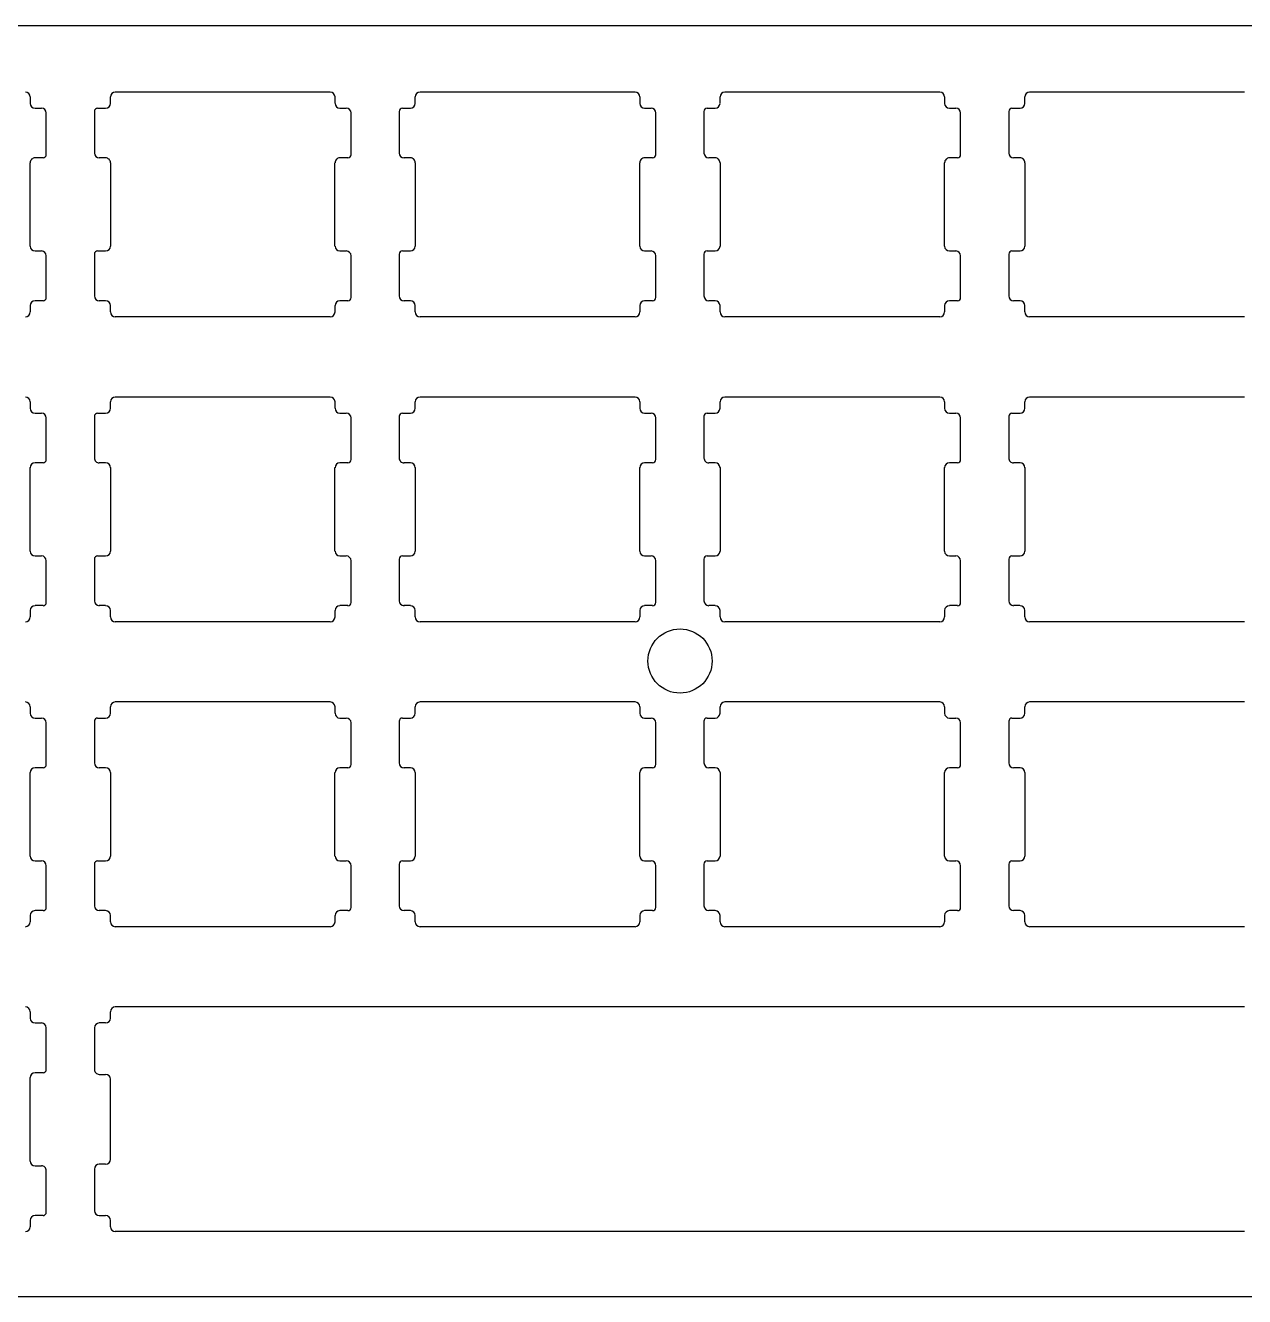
# Model space of a CAD drawing. Extents: x 0 to 657, y -223 to 2.
# Drawn here: x 212.8 to 428.2, y -222.6 to 1.9 of the extents above; entities that cross this region are included whole.
import ezdxf

# ---------------------------------------------------------------- set-up
doc = ezdxf.new("R2010")
doc.units = 0
doc.layers.get('0').update_dxf_attribs({"linetype": 'CONTINUOUS'})

msp = doc.modelspace()

# ---------------------------------------------------------------- linework, layer by layer
at = {"color": 7}
for points in [[(17.219007, 1.946728), (639.708805, 1.946728)], [(213.642017, -10.67486), (213.642017, -11.812459)], [(227.811603, -11.812459), (227.811603, -10.67486)], [(266.648366, -9.825261), (228.668402, -9.825261)], [(267.497965, -10.67486), (267.497965, -11.812459)], [(281.674751, -11.812459), (281.674751, -10.67486)], [(320.511514, -9.825261), (282.52435, -9.825261)], [(321.361113, -10.67486), (321.361113, -11.812459)], [(335.530699, -11.812459), (335.530699, -10.67486)], [(374.367462, -9.825261), (336.380298, -9.825261)], [(375.217061, -10.67486), (375.217061, -11.812459)], [(389.386647, -11.812459), (389.386647, -10.67486)], [(428.22341, -9.825261), (390.243446, -9.825261)], [(214.491616, -12.662058), (215.629215, -12.662058)], [(224.982006, -13.230858), (224.982006, -20.596451)], [(225.550805, -12.662058), (226.962004, -12.662058)], [(268.347564, -12.662058), (269.485163, -12.662058)], [(278.837954, -13.230858), (278.837954, -20.596451)], [(279.406753, -12.662058), (280.825152, -12.662058)], [(322.210712, -12.662058), (323.341111, -12.662058)], [(332.693902, -13.230858), (332.693902, -20.596451)], [(333.262701, -12.662058), (334.6811, -12.662058)], [(376.06666, -12.662058), (377.204259, -12.662058)], [(386.55705, -13.230858), (386.55705, -20.596451)], [(387.118649, -12.662058), (388.537048, -12.662058)], [(216.478814, -20.88445), (216.478814, -13.511657)], [(270.334762, -20.88445), (270.334762, -13.511657)], [(324.19071, -20.88445), (324.19071, -13.511657)], [(378.053858, -20.88445), (378.053858, -13.511657)], [(213.642017, -37.041235), (213.642017, -22.295649)], [(215.910015, -21.44605), (214.491616, -21.44605)], [(226.962004, -21.44605), (225.831605, -21.44605)], [(227.811603, -22.295649), (227.811603, -37.041235)], [(267.497965, -37.041235), (267.497965, -22.295649)], [(269.765963, -21.44605), (268.347564, -21.44605)], [(280.825152, -21.44605), (279.687553, -21.44605)], [(281.674751, -22.295649), (281.674751, -37.041235)], [(321.361113, -37.041235), (321.361113, -22.295649)], [(323.629111, -21.44605), (322.210712, -21.44605)], [(334.6811, -21.44605), (333.550701, -21.44605)], [(335.530699, -22.295649), (335.530699, -37.041235)], [(375.217061, -37.041235), (375.217061, -22.295649)], [(377.485059, -21.44605), (376.06666, -21.44605)], [(388.537048, -21.44605), (387.406649, -21.44605)], [(389.386647, -22.295649), (389.386647, -37.041235)], [(214.491616, -37.890834), (215.629215, -37.890834)], [(225.550805, -37.890834), (226.962004, -37.890834)], [(268.347564, -37.890834), (269.485163, -37.890834)], [(279.406753, -37.890834), (280.825152, -37.890834)], [(322.210712, -37.890834), (323.341111, -37.890834)], [(333.262701, -37.890834), (334.6811, -37.890834)], [(376.06666, -37.890834), (377.204259, -37.890834)], [(387.118649, -37.890834), (388.537048, -37.890834)], [(216.478814, -46.106026), (216.478814, -38.740433)], [(224.982006, -38.452433), (224.982006, -45.825226)], [(270.334762, -46.106026), (270.334762, -38.740433)], [(278.837954, -38.452433), (278.837954, -45.825226)], [(324.19071, -46.106026), (324.19071, -38.740433)], [(332.693902, -38.452433), (332.693902, -45.825226)], [(378.053858, -46.106026), (378.053858, -38.740433)], [(386.55705, -38.452433), (386.55705, -45.825226)], [(215.910015, -46.674825), (214.491616, -46.674825)], [(226.962004, -46.674825), (225.831605, -46.674825)], [(269.765963, -46.674825), (268.347564, -46.674825)], [(280.825152, -46.674825), (279.687553, -46.674825)], [(323.629111, -46.674825), (322.210712, -46.674825)], [(334.6811, -46.674825), (333.550701, -46.674825)], [(377.485059, -46.674825), (376.06666, -46.674825)], [(388.537048, -46.674825), (387.406649, -46.674825)], [(213.642017, -47.524425), (213.642017, -48.662023)], [(227.811603, -48.662023), (227.811603, -47.524425)], [(267.497965, -47.524425), (267.497965, -48.662023)], [(281.674751, -48.662023), (281.674751, -47.524425)], [(321.361113, -47.524425), (321.361113, -48.662023)], [(335.530699, -48.662023), (335.530699, -47.524425)], [(375.217061, -47.524425), (375.217061, -48.662023)], [(389.386647, -48.662023), (389.386647, -47.524425)], [(266.648366, -49.511623), (228.668402, -49.511623)], [(320.511514, -49.511623), (282.52435, -49.511623)], [(374.367462, -49.511623), (336.380298, -49.511623)], [(428.22341, -49.511623), (390.243446, -49.511623)], [(213.642017, -64.530808), (213.642017, -65.668407)], [(227.811603, -65.668407), (227.811603, -64.530808)], [(266.648366, -63.681209), (228.668402, -63.681209)], [(267.497965, -64.530808), (267.497965, -65.668407)], [(281.674751, -65.668407), (281.674751, -64.530808)], [(320.511514, -63.681209), (282.52435, -63.681209)], [(321.361113, -64.530808), (321.361113, -65.668407)], [(335.530699, -65.668407), (335.530699, -64.530808)], [(374.367462, -63.681209), (336.380298, -63.681209)], [(375.217061, -64.530808), (375.217061, -65.668407)], [(389.386647, -65.668407), (389.386647, -64.530808)], [(428.22341, -63.681209), (390.243446, -63.681209)], [(214.491616, -66.518006), (215.629215, -66.518006)], [(224.982006, -67.086806), (224.982006, -74.452399)], [(225.550805, -66.518006), (226.962004, -66.518006)], [(268.347564, -66.518006), (269.485163, -66.518006)], [(278.837954, -67.086806), (278.837954, -74.452399)], [(279.406753, -66.518006), (280.825152, -66.518006)], [(322.210712, -66.518006), (323.341111, -66.518006)], [(332.693902, -67.086806), (332.693902, -74.452399)], [(333.262701, -66.518006), (334.6811, -66.518006)], [(376.06666, -66.518006), (377.204259, -66.518006)], [(386.55705, -67.086806), (386.55705, -74.452399)], [(387.118649, -66.518006), (388.537048, -66.518006)], [(216.478814, -74.740398), (216.478814, -67.367605)], [(270.334762, -74.740398), (270.334762, -67.367605)], [(324.19071, -74.740398), (324.19071, -67.367605)], [(378.053858, -74.740398), (378.053858, -67.367605)], [(213.642017, -90.897183), (213.642017, -76.158797)], [(215.910015, -75.309198), (214.491616, -75.309198)], [(226.962004, -75.309198), (225.831605, -75.309198)], [(227.811603, -76.158797), (227.811603, -90.897183)], [(267.497965, -90.897183), (267.497965, -76.158797)], [(269.765963, -75.309198), (268.347564, -75.309198)], [(280.825152, -75.309198), (279.687553, -75.309198)], [(281.674751, -76.158797), (281.674751, -90.897183)], [(321.361113, -90.897183), (321.361113, -76.158797)], [(323.629111, -75.309198), (322.210712, -75.309198)], [(334.6811, -75.309198), (333.550701, -75.309198)], [(335.530699, -76.158797), (335.530699, -90.897183)], [(375.217061, -90.897183), (375.217061, -76.158797)], [(377.485059, -75.309198), (376.06666, -75.309198)], [(388.537048, -75.309198), (387.406649, -75.309198)], [(389.386647, -76.158797), (389.386647, -90.897183)], [(214.491616, -91.746782), (215.629215, -91.746782)], [(225.550805, -91.746782), (226.962004, -91.746782)], [(268.347564, -91.746782), (269.485163, -91.746782)], [(279.406753, -91.746782), (280.825152, -91.746782)], [(322.210712, -91.746782), (323.341111, -91.746782)], [(333.262701, -91.746782), (334.6811, -91.746782)], [(376.06666, -91.746782), (377.204259, -91.746782)], [(387.118649, -91.746782), (388.537048, -91.746782)], [(216.478814, -99.969174), (216.478814, -92.596381)], [(224.982006, -92.315581), (224.982006, -99.681174)], [(270.334762, -99.969174), (270.334762, -92.596381)], [(278.837954, -92.315581), (278.837954, -99.681174)], [(324.19071, -99.969174), (324.19071, -92.596381)], [(332.693902, -92.315581), (332.693902, -99.681174)], [(378.053858, -99.969174), (378.053858, -92.596381)], [(386.55705, -92.315581), (386.55705, -99.681174)], [(215.910015, -100.530773), (214.491616, -100.530773)], [(226.962004, -100.530773), (225.831605, -100.530773)], [(269.765963, -100.530773), (268.347564, -100.530773)], [(280.825152, -100.530773), (279.687553, -100.530773)], [(323.629111, -100.530773), (322.210712, -100.530773)], [(334.6811, -100.530773), (333.550701, -100.530773)], [(377.485059, -100.530773), (376.06666, -100.530773)], [(388.537048, -100.530773), (387.406649, -100.530773)], [(213.642017, -101.387573), (213.642017, -102.517971)], [(227.811603, -102.517971), (227.811603, -101.387573)], [(267.497965, -101.387573), (267.497965, -102.517971)], [(281.674751, -102.517971), (281.674751, -101.387573)], [(321.361113, -101.387573), (321.361113, -102.517971)], [(335.530699, -102.517971), (335.530699, -101.387573)], [(375.217061, -101.387573), (375.217061, -102.517971)], [(389.386647, -102.517971), (389.386647, -101.387573)], [(266.648366, -103.367571), (228.668402, -103.367571)], [(320.511514, -103.367571), (282.52435, -103.367571)], [(374.367462, -103.367571), (336.380298, -103.367571)], [(428.22341, -103.367571), (390.243446, -103.367571)], [(213.642017, -118.393956), (213.642017, -119.524355)], [(227.811603, -119.524355), (227.811603, -118.393956)], [(266.648366, -117.544357), (228.668402, -117.544357)], [(267.497965, -118.393956), (267.497965, -119.524355)], [(281.674751, -119.524355), (281.674751, -118.393956)], [(320.511514, -117.544357), (282.52435, -117.544357)], [(321.361113, -118.393956), (321.361113, -119.524355)], [(335.530699, -119.524355), (335.530699, -118.393956)], [(374.367462, -117.544357), (336.380298, -117.544357)], [(375.217061, -118.393956), (375.217061, -119.524355)], [(389.386647, -119.524355), (389.386647, -118.393956)], [(428.22341, -117.544357), (390.243446, -117.544357)], [(214.491616, -120.373954), (215.629215, -120.373954)], [(216.478814, -128.596346), (216.478814, -121.230753)], [(224.982006, -120.942754), (224.982006, -128.315547)], [(225.550805, -120.373954), (226.962004, -120.373954)], [(268.347564, -120.373954), (269.485163, -120.373954)], [(270.334762, -128.596346), (270.334762, -121.230753)], [(278.837954, -120.942754), (278.837954, -128.315547)], [(279.406753, -120.373954), (280.825152, -120.373954)], [(322.210712, -120.373954), (323.341111, -120.373954)], [(324.19071, -128.596346), (324.19071, -121.230753)], [(332.693902, -120.942754), (332.693902, -128.315547)], [(333.262701, -120.373954), (334.6811, -120.373954)], [(376.06666, -120.373954), (377.204259, -120.373954)], [(378.053858, -128.596346), (378.053858, -121.230753)], [(386.55705, -120.942754), (386.55705, -128.315547)], [(387.118649, -120.373954), (388.537048, -120.373954)], [(213.642017, -144.753131), (213.642017, -130.014745)], [(215.910015, -129.165146), (214.491616, -129.165146)], [(226.962004, -129.165146), (225.831605, -129.165146)], [(227.811603, -130.014745), (227.811603, -144.753131)], [(267.497965, -144.753131), (267.497965, -130.014745)], [(269.765963, -129.165146), (268.347564, -129.165146)], [(280.825152, -129.165146), (279.687553, -129.165146)], [(281.674751, -130.014745), (281.674751, -144.753131)], [(321.361113, -144.753131), (321.361113, -130.014745)], [(323.629111, -129.165146), (322.210712, -129.165146)], [(334.6811, -129.165146), (333.550701, -129.165146)], [(335.530699, -130.014745), (335.530699, -144.753131)], [(375.217061, -144.753131), (375.217061, -130.014745)], [(377.485059, -129.165146), (376.06666, -129.165146)], [(388.537048, -129.165146), (387.406649, -129.165146)], [(389.386647, -130.014745), (389.386647, -144.753131)], [(214.491616, -145.60273), (215.629215, -145.60273)], [(225.550805, -145.60273), (226.962004, -145.60273)], [(268.347564, -145.60273), (269.485163, -145.60273)], [(279.406753, -145.60273), (280.825152, -145.60273)], [(322.210712, -145.60273), (323.341111, -145.60273)], [(333.262701, -145.60273), (334.6811, -145.60273)], [(376.06666, -145.60273), (377.204259, -145.60273)], [(387.118649, -145.60273), (388.537048, -145.60273)], [(216.478814, -153.825122), (216.478814, -146.452329)], [(224.982006, -146.171529), (224.982006, -153.544322)], [(270.334762, -153.825122), (270.334762, -146.452329)], [(278.837954, -146.171529), (278.837954, -153.544322)], [(324.19071, -153.825122), (324.19071, -146.452329)], [(332.693902, -146.171529), (332.693902, -153.544322)], [(378.053858, -153.825122), (378.053858, -146.452329)], [(386.55705, -146.171529), (386.55705, -153.544322)], [(215.910015, -154.393921), (214.491616, -154.393921)], [(226.962004, -154.393921), (225.831605, -154.393921)], [(269.765963, -154.393921), (268.347564, -154.393921)], [(280.825152, -154.393921), (279.687553, -154.393921)], [(323.629111, -154.393921), (322.210712, -154.393921)], [(334.6811, -154.393921), (333.550701, -154.393921)], [(377.485059, -154.393921), (376.06666, -154.393921)], [(388.537048, -154.393921), (387.406649, -154.393921)], [(213.642017, -155.243521), (213.642017, -156.373919)], [(227.811603, -156.373919), (227.811603, -155.243521)], [(267.497965, -155.243521), (267.497965, -156.373919)], [(281.674751, -156.373919), (281.674751, -155.243521)], [(321.361113, -155.243521), (321.361113, -156.373919)], [(335.530699, -156.373919), (335.530699, -155.243521)], [(375.217061, -155.243521), (375.217061, -156.373919)], [(389.386647, -156.373919), (389.386647, -155.243521)], [(266.648366, -157.230719), (228.668402, -157.230719)], [(320.511514, -157.230719), (282.52435, -157.230719)], [(374.367462, -157.230719), (336.380298, -157.230719)], [(428.22341, -157.230719), (390.243446, -157.230719)], [(213.642017, -172.249904), (213.642017, -173.387503)], [(227.811603, -173.387503), (227.811603, -172.249904)], [(428.22341, -171.400305), (228.668402, -171.400305)], [(214.491616, -174.237102), (215.629215, -174.237102)], [(216.478814, -182.452294), (216.478814, -175.086701)], [(224.982006, -175.086701), (224.982006, -182.452294)], [(226.962004, -174.237102), (225.831605, -174.237102)], [(213.642017, -198.616279), (213.642017, -183.870693)], [(215.910015, -183.021094), (214.491616, -183.021094)], [(225.831605, -183.309093), (226.962004, -183.309093)], [(227.811603, -198.328279), (227.811603, -184.158693)], [(214.491616, -199.465878), (215.629215, -199.465878)], [(226.962004, -199.177878), (225.831605, -199.177878)], [(216.478814, -207.68107), (216.478814, -200.315477)], [(224.982006, -200.027477), (224.982006, -207.40027)], [(215.910015, -208.249869), (214.491616, -208.249869)], [(225.831605, -208.249869), (226.962004, -208.249869)], [(213.642017, -209.099469), (213.642017, -210.237067)], [(227.811603, -210.237067), (227.811603, -209.099469)], [(428.22341, -211.086667), (228.668402, -211.086667)], [(17.219007, -222.556256), (639.708805, -222.556256)]]:
    msp.add_lwpolyline(points, dxfattribs=at)
msp.add_lwpolyline([(334.137529, -110.309098)], close=True, dxfattribs=at)
for points in [[(213.645617, -10.6799), (213.645577, -10.210298), (213.2649, -9.829621), (212.795298, -9.829581)], [(228.669122, -9.829581), (228.199521, -9.829621), (227.818843, -10.210298), (227.818803, -10.6799)], [(267.503725, -10.6799), (267.503685, -10.210298), (267.123008, -9.829621), (266.653406, -9.829581)], [(282.52723, -9.829581), (282.057628, -9.829621), (281.676951, -10.210298), (281.676911, -10.6799)], [(321.361833, -10.6799), (321.361793, -10.210298), (320.981115, -9.829621), (320.511514, -9.829581)], [(336.385338, -9.829581), (335.915736, -9.829621), (335.535059, -10.210298), (335.535019, -10.6799)], [(375.219941, -10.6799), (375.219901, -10.210298), (374.839223, -9.829621), (374.369622, -9.829581)], [(390.243446, -9.829581), (389.773844, -9.829621), (389.393167, -10.210298), (389.393127, -10.6799)], [(213.645617, -11.813899), (213.645657, -12.283501), (214.026334, -12.664178), (214.495936, -12.664218)], [(216.480254, -13.514537), (216.480214, -13.044936), (216.099537, -12.664258), (215.629935, -12.664218)], [(225.550805, -12.664218), (225.237925, -12.664378), (224.984326, -12.917978), (224.984166, -13.230858)], [(226.968484, -12.664218), (227.438086, -12.664178), (227.818763, -12.283501), (227.818803, -11.813899)], [(267.503725, -11.813899), (267.503765, -12.283501), (267.884442, -12.664178), (268.354044, -12.664218)], [(270.338362, -13.514537), (270.338322, -13.044936), (269.957645, -12.664258), (269.488043, -12.664218)], [(279.408913, -12.664218), (279.096033, -12.664378), (278.842434, -12.917978), (278.842274, -13.230858)], [(280.826592, -12.664218), (281.296194, -12.664178), (281.676871, -12.283501), (281.676911, -11.813899)], [(321.361833, -11.813899), (321.361873, -12.283501), (321.74255, -12.664178), (322.212152, -12.664218)], [(324.19647, -13.514537), (324.19643, -13.044936), (323.815753, -12.664258), (323.346151, -12.664218)], [(332.866686, -12.830013), (332.760281, -12.936283), (332.700459, -13.080474), (332.700382, -13.230858)], [(333.267741, -12.664218), (333.117358, -12.664104), (332.973091, -12.723744), (332.866686, -12.830013)], [(334.6847, -12.664218), (335.154302, -12.664178), (335.534979, -12.283501), (335.535019, -11.813899)], [(375.219941, -11.813899), (375.219981, -12.283501), (375.600658, -12.664178), (376.07026, -12.664218)], [(378.054578, -13.514537), (378.054538, -13.044936), (377.673861, -12.664258), (377.204259, -12.664218)], [(386.724794, -12.830013), (386.618389, -12.936283), (386.558567, -13.080474), (386.55849, -13.230858)], [(387.125849, -12.664218), (386.975466, -12.664104), (386.831199, -12.723744), (386.724794, -12.830013)], [(388.542808, -12.664218), (389.01241, -12.664178), (389.393087, -12.283501), (389.393127, -11.813899)], [(213.894436, -21.700418), (213.734954, -21.860035), (213.645445, -22.076491), (213.645617, -22.302129)], [(214.495936, -21.45109), (214.270298, -21.451109), (214.053918, -21.540801), (213.894436, -21.700418)], [(215.912895, -21.45109), (216.063278, -21.451204), (216.207545, -21.391564), (216.31395, -21.285295)], [(216.31395, -21.285295), (216.420355, -21.179025), (216.480177, -21.034834), (216.480254, -20.88445)], [(224.984166, -20.600771), (224.984206, -21.070372), (225.364883, -21.45105), (225.834485, -21.45109)], [(227.569984, -21.700418), (227.410502, -21.540801), (227.194122, -21.451109), (226.968484, -21.45109)], [(227.818803, -22.302129), (227.818975, -22.076491), (227.729466, -21.860035), (227.569984, -21.700418)], [(267.752544, -21.700418), (267.593062, -21.860035), (267.503553, -22.076491), (267.503725, -22.302129)], [(268.354044, -21.45109), (268.128406, -21.451109), (267.912026, -21.540801), (267.752544, -21.700418)], [(269.771723, -21.45109), (270.084603, -21.45093), (270.338202, -21.19733), (270.338362, -20.88445)], [(278.842274, -20.600771), (278.842314, -21.070372), (279.222991, -21.45105), (279.692593, -21.45109)], [(281.428092, -21.700418), (281.26861, -21.540801), (281.05223, -21.451109), (280.826592, -21.45109)], [(281.676911, -22.302129), (281.677083, -22.076491), (281.587574, -21.860035), (281.428092, -21.700418)], [(321.610652, -21.700418), (321.45117, -21.860035), (321.361661, -22.076491), (321.361833, -22.302129)], [(322.212152, -21.45109), (321.986514, -21.451109), (321.770134, -21.540801), (321.610652, -21.700418)], [(323.629831, -21.45109), (323.942711, -21.45093), (324.19631, -21.19733), (324.19647, -20.88445)], [(332.700382, -20.600771), (332.700422, -21.070372), (333.081099, -21.45105), (333.550701, -21.45109)], [(335.2862, -21.700418), (335.126718, -21.540801), (334.910338, -21.451109), (334.6847, -21.45109)], [(335.535019, -22.302129), (335.535191, -22.076491), (335.445682, -21.860035), (335.2862, -21.700418)], [(375.46876, -21.700418), (375.309278, -21.860035), (375.219769, -22.076491), (375.219941, -22.302129)], [(376.07026, -21.45109), (375.844622, -21.451109), (375.628242, -21.540801), (375.46876, -21.700418)], [(377.487939, -21.45109), (377.800819, -21.45093), (378.054418, -21.19733), (378.054578, -20.88445)], [(386.55849, -20.600771), (386.55853, -21.070372), (386.939207, -21.45105), (387.408809, -21.45109)], [(389.144308, -21.700418), (388.984826, -21.540801), (388.768446, -21.451109), (388.542808, -21.45109)], [(389.393127, -22.302129), (389.393299, -22.076491), (389.30379, -21.860035), (389.144308, -21.700418)], [(213.645617, -37.041955), (213.645657, -37.511557), (214.026334, -37.892234), (214.495936, -37.892274)], [(216.480254, -38.742593), (216.480214, -38.272991), (216.099537, -37.892314), (215.629935, -37.892274)], [(225.550805, -37.892274), (225.237925, -37.892434), (224.984326, -38.146033), (224.984166, -38.458913)], [(226.968484, -37.892274), (227.438086, -37.892234), (227.818763, -37.511557), (227.818803, -37.041955)], [(267.503725, -37.041955), (267.503765, -37.511557), (267.884442, -37.892234), (268.354044, -37.892274)], [(270.338362, -38.742593), (270.338322, -38.272991), (269.957645, -37.892314), (269.488043, -37.892274)], [(279.408913, -37.892274), (279.096033, -37.892434), (278.842434, -38.146033), (278.842274, -38.458913)], [(280.826592, -37.892274), (281.296194, -37.892234), (281.676871, -37.511557), (281.676911, -37.041955)], [(321.361833, -37.041955), (321.361873, -37.511557), (321.74255, -37.892234), (322.212152, -37.892274)], [(324.19647, -38.742593), (324.19643, -38.272991), (323.815753, -37.892314), (323.346151, -37.892274)], [(332.866686, -38.058069), (332.760281, -38.164338), (332.700459, -38.30853), (332.700382, -38.458913)], [(333.267741, -37.892274), (333.117358, -37.89216), (332.973091, -37.951799), (332.866686, -38.058069)], [(334.6847, -37.892274), (335.154302, -37.892234), (335.534979, -37.511557), (335.535019, -37.041955)], [(375.219941, -37.041955), (375.219981, -37.511557), (375.600658, -37.892234), (376.07026, -37.892274)], [(378.054578, -38.742593), (378.054538, -38.272991), (377.673861, -37.892314), (377.204259, -37.892274)], [(386.724794, -38.058069), (386.618389, -38.164338), (386.558567, -38.30853), (386.55849, -38.458913)], [(387.125849, -37.892274), (386.975466, -37.89216), (386.831199, -37.951799), (386.724794, -38.058069)], [(388.542808, -37.892274), (389.01241, -37.892234), (389.393087, -37.511557), (389.393127, -37.041955)], [(214.495936, -46.679865), (214.026334, -46.679905), (213.645657, -47.060583), (213.645617, -47.530185)], [(215.912895, -46.679865), (216.063403, -46.67998), (216.207779, -46.620241), (216.314205, -46.513816)], [(216.314205, -46.513816), (216.42063, -46.407391), (216.480368, -46.263014), (216.480254, -46.112506)], [(224.984166, -45.829546), (224.984206, -46.299148), (225.364883, -46.679826), (225.834485, -46.679865)], [(227.818803, -47.530185), (227.818763, -47.060583), (227.438086, -46.679905), (226.968484, -46.679865)], [(268.354044, -46.679865), (267.884442, -46.679905), (267.503765, -47.060583), (267.503725, -47.530185)], [(269.771723, -46.679865), (269.922106, -46.679789), (270.066298, -46.619966), (270.172567, -46.513561)], [(270.172567, -46.513561), (270.278837, -46.407157), (270.338476, -46.262889), (270.338362, -46.112506)], [(278.842274, -45.829546), (278.842314, -46.299148), (279.222991, -46.679826), (279.692593, -46.679865)], [(281.676911, -47.530185), (281.676871, -47.060583), (281.296194, -46.679905), (280.826592, -46.679865)], [(322.212152, -46.679865), (321.74255, -46.679905), (321.361873, -47.060583), (321.361833, -47.530185)], [(323.629831, -46.679865), (323.780214, -46.679789), (323.924405, -46.619966), (324.030675, -46.513561)], [(324.030675, -46.513561), (324.136945, -46.407157), (324.196584, -46.262889), (324.19647, -46.112506)], [(332.700382, -45.829546), (332.700422, -46.299148), (333.081099, -46.679826), (333.550701, -46.679865)], [(335.535019, -47.530185), (335.534979, -47.060583), (335.154302, -46.679905), (334.6847, -46.679865)], [(376.07026, -46.679865), (375.600658, -46.679905), (375.219981, -47.060583), (375.219941, -47.530185)], [(377.487939, -46.679865), (377.638322, -46.679789), (377.782513, -46.619966), (377.888783, -46.513561)], [(377.888783, -46.513561), (377.995053, -46.407157), (378.054692, -46.262889), (378.054578, -46.112506)], [(386.55849, -45.829546), (386.55853, -46.299148), (386.939207, -46.679826), (387.408809, -46.679865)], [(389.393127, -47.530185), (389.393087, -47.060583), (389.01241, -46.679905), (388.542808, -46.679865)], [(212.795298, -49.514503), (213.2649, -49.514463), (213.645577, -49.133785), (213.645617, -48.664183)], [(227.818803, -48.664183), (227.818843, -49.133785), (228.199521, -49.514463), (228.669122, -49.514503)], [(266.653406, -49.514503), (267.123008, -49.514463), (267.503685, -49.133785), (267.503725, -48.664183)], [(281.676911, -48.664183), (281.676951, -49.133785), (282.057628, -49.514463), (282.52723, -49.514503)], [(320.511514, -49.514503), (320.981115, -49.514463), (321.361793, -49.133785), (321.361833, -48.664183)], [(335.535019, -48.664183), (335.535059, -49.133785), (335.915736, -49.514463), (336.385338, -49.514503)], [(374.369622, -49.514503), (374.839223, -49.514463), (375.219901, -49.133785), (375.219941, -48.664183)], [(389.393127, -48.664183), (389.393167, -49.133785), (389.773844, -49.514463), (390.243446, -49.514503)], [(213.645617, -64.538008), (213.645577, -64.068406), (213.2649, -63.687729), (212.795298, -63.687689)], [(228.669122, -63.687689), (228.199521, -63.687729), (227.818843, -64.068406), (227.818803, -64.538008)], [(267.503725, -64.538008), (267.503685, -64.068406), (267.123008, -63.687729), (266.653406, -63.687689)], [(282.52723, -63.687689), (282.057628, -63.687729), (281.676951, -64.068406), (281.676911, -64.538008)], [(321.361833, -64.538008), (321.361793, -64.068406), (320.981115, -63.687729), (320.511514, -63.687689)], [(336.385338, -63.687689), (335.915736, -63.687729), (335.535059, -64.068406), (335.535019, -64.538008)], [(375.219941, -64.538008), (375.219901, -64.068406), (374.839223, -63.687729), (374.369622, -63.687689)], [(390.243446, -63.687689), (389.773844, -63.687729), (389.393167, -64.068406), (389.393127, -64.538008)], [(213.645617, -65.672007), (213.645657, -66.141609), (214.026334, -66.522286), (214.495936, -66.522326)], [(216.480254, -67.372645), (216.480214, -66.903044), (216.099537, -66.522366), (215.629935, -66.522326)], [(225.550805, -66.522326), (225.237925, -66.522486), (224.984326, -66.776086), (224.984166, -67.088966)], [(226.968484, -66.522326), (227.438086, -66.522286), (227.818763, -66.141609), (227.818803, -65.672007)], [(267.503725, -65.672007), (267.503765, -66.141609), (267.884442, -66.522286), (268.354044, -66.522326)], [(270.338362, -67.372645), (270.338322, -66.903044), (269.957645, -66.522366), (269.488043, -66.522326)], [(279.408913, -66.522326), (279.096033, -66.522486), (278.842434, -66.776086), (278.842274, -67.088966)], [(280.826592, -66.522326), (281.296194, -66.522286), (281.676871, -66.141609), (281.676911, -65.672007)], [(321.361833, -65.672007), (321.361873, -66.141609), (321.74255, -66.522286), (322.212152, -66.522326)], [(324.19647, -67.372645), (324.19643, -66.903044), (323.815753, -66.522366), (323.346151, -66.522326)], [(332.866686, -66.688121), (332.760281, -66.794391), (332.700459, -66.938582), (332.700382, -67.088966)], [(333.267741, -66.522326), (333.117358, -66.522212), (332.973091, -66.581852), (332.866686, -66.688121)], [(334.6847, -66.522326), (335.154302, -66.522286), (335.534979, -66.141609), (335.535019, -65.672007)], [(375.219941, -65.672007), (375.219981, -66.141609), (375.600658, -66.522286), (376.07026, -66.522326)], [(378.054578, -67.372645), (378.054538, -66.903044), (377.673861, -66.522366), (377.204259, -66.522326)], [(386.724794, -66.688121), (386.618389, -66.794391), (386.558567, -66.938582), (386.55849, -67.088966)], [(387.125849, -66.522326), (386.975466, -66.522212), (386.831199, -66.581852), (386.724794, -66.688121)], [(388.542808, -66.522326), (389.01241, -66.522286), (389.393087, -66.141609), (389.393127, -65.672007)], [(214.495936, -75.309918), (214.026334, -75.309957), (213.645657, -75.690635), (213.645617, -76.160237)], [(215.912895, -75.309918), (216.063403, -75.310032), (216.207779, -75.250294), (216.314205, -75.143868)], [(216.314205, -75.143868), (216.42063, -75.037443), (216.480368, -74.893066), (216.480254, -74.742558)], [(224.984166, -74.458879), (224.983994, -74.684516), (225.073503, -74.900972), (225.232985, -75.060589)], [(225.232985, -75.060589), (225.392467, -75.220207), (225.608847, -75.309899), (225.834485, -75.309918)], [(227.818803, -76.160237), (227.818763, -75.690635), (227.438086, -75.309957), (226.968484, -75.309918)], [(268.354044, -75.309918), (267.884442, -75.309957), (267.503765, -75.690635), (267.503725, -76.160237)], [(269.771723, -75.309918), (269.922106, -75.309841), (270.066298, -75.250018), (270.172567, -75.143614)], [(270.172567, -75.143614), (270.278837, -75.037209), (270.338476, -74.892942), (270.338362, -74.742558)], [(278.842274, -74.458879), (278.842102, -74.684516), (278.931611, -74.900972), (279.091093, -75.060589)], [(279.091093, -75.060589), (279.250575, -75.220207), (279.466955, -75.309899), (279.692593, -75.309918)], [(281.676911, -76.160237), (281.676871, -75.690635), (281.296194, -75.309957), (280.826592, -75.309918)], [(322.212152, -75.309918), (321.74255, -75.309957), (321.361873, -75.690635), (321.361833, -76.160237)], [(323.629831, -75.309918), (323.780214, -75.309841), (323.924405, -75.250018), (324.030675, -75.143614)], [(324.030675, -75.143614), (324.136945, -75.037209), (324.196584, -74.892942), (324.19647, -74.742558)], [(332.700382, -74.458879), (332.70021, -74.684516), (332.789719, -74.900972), (332.949201, -75.060589)], [(332.949201, -75.060589), (333.108683, -75.220207), (333.325063, -75.309899), (333.550701, -75.309918)], [(335.535019, -76.160237), (335.534979, -75.690635), (335.154302, -75.309957), (334.6847, -75.309918)], [(376.07026, -75.309918), (375.600658, -75.309957), (375.219981, -75.690635), (375.219941, -76.160237)], [(377.487939, -75.309918), (377.638322, -75.309841), (377.782513, -75.250018), (377.888783, -75.143614)], [(377.888783, -75.143614), (377.995053, -75.037209), (378.054692, -74.892942), (378.054578, -74.742558)], [(386.55849, -74.458879), (386.558318, -74.684516), (386.647827, -74.900972), (386.807309, -75.060589)], [(386.807309, -75.060589), (386.966791, -75.220207), (387.183171, -75.309899), (387.408809, -75.309918)], [(389.393127, -76.160237), (389.393087, -75.690635), (389.01241, -75.309957), (388.542808, -75.309918)], [(213.645617, -90.900063), (213.645657, -91.369665), (214.026334, -91.750342), (214.495936, -91.750382)], [(216.480254, -92.600701), (216.480214, -92.131099), (216.099537, -91.750422), (215.629935, -91.750382)], [(225.149961, -91.916686), (225.043691, -92.023091), (224.984052, -92.167358), (224.984166, -92.317741)], [(225.550805, -91.750382), (225.400422, -91.750459), (225.25623, -91.810281), (225.149961, -91.916686)], [(226.968484, -91.750382), (227.438086, -91.750342), (227.818763, -91.369665), (227.818803, -90.900063)], [(267.503725, -90.900063), (267.503765, -91.369665), (267.884442, -91.750342), (268.354044, -91.750382)], [(270.338362, -92.600701), (270.338322, -92.131099), (269.957645, -91.750422), (269.488043, -91.750382)], [(279.008069, -91.916686), (278.901799, -92.023091), (278.84216, -92.167358), (278.842274, -92.317741)], [(279.408913, -91.750382), (279.25853, -91.750459), (279.114338, -91.810281), (279.008069, -91.916686)], [(280.826592, -91.750382), (281.296194, -91.750342), (281.676871, -91.369665), (281.676911, -90.900063)], [(321.361833, -90.900063), (321.361873, -91.369665), (321.74255, -91.750342), (322.212152, -91.750382)], [(324.19647, -92.600701), (324.19643, -92.131099), (323.815753, -91.750422), (323.346151, -91.750382)], [(332.866431, -91.916431), (332.760006, -92.022857), (332.700268, -92.167233), (332.700382, -92.317741)], [(333.267741, -91.750382), (333.117233, -91.750267), (332.972857, -91.810006), (332.866431, -91.916431)], [(334.6847, -91.750382), (335.154302, -91.750342), (335.534979, -91.369665), (335.535019, -90.900063)], [(375.219941, -90.900063), (375.219981, -91.369665), (375.600658, -91.750342), (376.07026, -91.750382)], [(378.054578, -92.600701), (378.054538, -92.131099), (377.673861, -91.750422), (377.204259, -91.750382)], [(386.724539, -91.916431), (386.618114, -92.022857), (386.558376, -92.167233), (386.55849, -92.317741)], [(387.125849, -91.750382), (386.975341, -91.750267), (386.830965, -91.810006), (386.724539, -91.916431)], [(388.542808, -91.750382), (389.01241, -91.750342), (389.393087, -91.369665), (389.393127, -90.900063)], [(214.495936, -100.537973), (214.026334, -100.538013), (213.645657, -100.918691), (213.645617, -101.388293)], [(215.912895, -100.537973), (216.063278, -100.538088), (216.207545, -100.478448), (216.31395, -100.372178)], [(216.31395, -100.372178), (216.420355, -100.265909), (216.480177, -100.121717), (216.480254, -99.971334)], [(224.984166, -99.687654), (224.984206, -100.157256), (225.364883, -100.537934), (225.834485, -100.537973)], [(227.818803, -101.388293), (227.818763, -100.918691), (227.438086, -100.538013), (226.968484, -100.537973)], [(268.354044, -100.537973), (267.884442, -100.538013), (267.503765, -100.918691), (267.503725, -101.388293)], [(269.771723, -100.537973), (270.084603, -100.537814), (270.338202, -100.284214), (270.338362, -99.971334)], [(278.842274, -99.687654), (278.842314, -100.157256), (279.222991, -100.537934), (279.692593, -100.537973)], [(281.676911, -101.388293), (281.676871, -100.918691), (281.296194, -100.538013), (280.826592, -100.537973)], [(322.212152, -100.537973), (321.74255, -100.538013), (321.361873, -100.918691), (321.361833, -101.388293)], [(323.629831, -100.537973), (323.942711, -100.537814), (324.19631, -100.284214), (324.19647, -99.971334)], [(332.700382, -99.687654), (332.700422, -100.157256), (333.081099, -100.537934), (333.550701, -100.537973)], [(335.535019, -101.388293), (335.534979, -100.918691), (335.154302, -100.538013), (334.6847, -100.537973)], [(376.07026, -100.537973), (375.600658, -100.538013), (375.219981, -100.918691), (375.219941, -101.388293)], [(377.487939, -100.537973), (377.800819, -100.537814), (378.054418, -100.284214), (378.054578, -99.971334)], [(386.55849, -99.687654), (386.55853, -100.157256), (386.939207, -100.537934), (387.408809, -100.537973)], [(389.393127, -101.388293), (389.393087, -100.918691), (389.01241, -100.538013), (388.542808, -100.537973)], [(212.795298, -103.372611), (213.2649, -103.372571), (213.645577, -102.991893), (213.645617, -102.522291)], [(227.818803, -102.522291), (227.818843, -102.991893), (228.199521, -103.372571), (228.669122, -103.372611)], [(266.653406, -103.372611), (267.123008, -103.372571), (267.503685, -102.991893), (267.503725, -102.522291)], [(281.676911, -102.522291), (281.676951, -102.991893), (282.057628, -103.372571), (282.52723, -103.372611)], [(320.511514, -103.372611), (320.981115, -103.372571), (321.361793, -102.991893), (321.361833, -102.522291)], [(335.535019, -102.522291), (335.535059, -102.991893), (335.915736, -103.372571), (336.385338, -103.372611)], [(374.369622, -103.372611), (374.839223, -103.372571), (375.219901, -102.991893), (375.219941, -102.522291)], [(389.393127, -102.522291), (389.393167, -102.991893), (389.773844, -103.372571), (390.243446, -103.372611)], [(322.798952, -110.309098), (322.798952, -107.178037), (325.337179, -104.63981), (328.46824, -104.63981)], [(328.46824, -104.63981), (331.599302, -104.63981), (334.137529, -107.178037), (334.137529, -110.309098)], [(328.46824, -115.978386), (325.337179, -115.978386), (322.798952, -113.44016), (322.798952, -110.309098)], [(334.137529, -110.309098), (334.137529, -113.44016), (331.599302, -115.978386), (328.46824, -115.978386)], [(213.645617, -118.396116), (213.645577, -117.926514), (213.2649, -117.545837), (212.795298, -117.545797)], [(228.669122, -117.545797), (228.199521, -117.545837), (227.818843, -117.926514), (227.818803, -118.396116)], [(267.503725, -118.396116), (267.503685, -117.926514), (267.123008, -117.545837), (266.653406, -117.545797)], [(282.52723, -117.545797), (282.057628, -117.545837), (281.676951, -117.926514), (281.676911, -118.396116)], [(321.361833, -118.396116), (321.361793, -117.926514), (320.981115, -117.545837), (320.511514, -117.545797)], [(336.385338, -117.545797), (335.915736, -117.545837), (335.535059, -117.926514), (335.535019, -118.396116)], [(375.219941, -118.396116), (375.219901, -117.926514), (374.839223, -117.545837), (374.369622, -117.545797)], [(390.243446, -117.545797), (389.773844, -117.545837), (389.393167, -117.926514), (389.393127, -118.396116)], [(213.645617, -119.530115), (213.645657, -119.999717), (214.026334, -120.380394), (214.495936, -120.380434)], [(216.480254, -121.230753), (216.480214, -120.761152), (216.099537, -120.380474), (215.629935, -120.380434)], [(225.550805, -120.380434), (225.237925, -120.380594), (224.984326, -120.634193), (224.984166, -120.947074)], [(226.968484, -120.380434), (227.438086, -120.380394), (227.818763, -119.999717), (227.818803, -119.530115)], [(267.503725, -119.530115), (267.503765, -119.999717), (267.884442, -120.380394), (268.354044, -120.380434)], [(270.338362, -121.230753), (270.338322, -120.761152), (269.957645, -120.380474), (269.488043, -120.380434)], [(279.408913, -120.380434), (279.096033, -120.380594), (278.842434, -120.634193), (278.842274, -120.947074)], [(280.826592, -120.380434), (281.296194, -120.380394), (281.676871, -119.999717), (281.676911, -119.530115)], [(321.361833, -119.530115), (321.361873, -119.999717), (321.74255, -120.380394), (322.212152, -120.380434)], [(324.19647, -121.230753), (324.19643, -120.761152), (323.815753, -120.380474), (323.346151, -120.380434)], [(332.866686, -120.546229), (332.760281, -120.652499), (332.700459, -120.79669), (332.700382, -120.947074)], [(333.267741, -120.380434), (333.117358, -120.38032), (332.973091, -120.43996), (332.866686, -120.546229)], [(334.6847, -120.380434), (335.154302, -120.380394), (335.534979, -119.999717), (335.535019, -119.530115)], [(375.219941, -119.530115), (375.219981, -119.999717), (375.600658, -120.380394), (376.07026, -120.380434)], [(378.054578, -121.230753), (378.054538, -120.761152), (377.673861, -120.380474), (377.204259, -120.380434)], [(386.724794, -120.546229), (386.618389, -120.652499), (386.558567, -120.79669), (386.55849, -120.947074)], [(387.125849, -120.380434), (386.975466, -120.38032), (386.831199, -120.43996), (386.724794, -120.546229)], [(388.542808, -120.380434), (389.01241, -120.380394), (389.393087, -119.999717), (389.393127, -119.530115)], [(214.495936, -129.168026), (214.026334, -129.168065), (213.645657, -129.548743), (213.645617, -130.018345)], [(215.912895, -129.168026), (216.063403, -129.16814), (216.207779, -129.108402), (216.314205, -129.001976)], [(216.314205, -129.001976), (216.42063, -128.895551), (216.480368, -128.751174), (216.480254, -128.600666)], [(224.984166, -128.317707), (224.984206, -128.787308), (225.364883, -129.167986), (225.834485, -129.168026)], [(227.818803, -130.018345), (227.818763, -129.548743), (227.438086, -129.168065), (226.968484, -129.168026)], [(268.354044, -129.168026), (267.884442, -129.168065), (267.503765, -129.548743), (267.503725, -130.018345)], [(269.771723, -129.168026), (269.922106, -129.167949), (270.066298, -129.108126), (270.172567, -129.001722)], [(270.172567, -129.001722), (270.278837, -128.895317), (270.338476, -128.75105), (270.338362, -128.600666)], [(278.842274, -128.317707), (278.842314, -128.787308), (279.222991, -129.167986), (279.692593, -129.168026)], [(281.676911, -130.018345), (281.676871, -129.548743), (281.296194, -129.168065), (280.826592, -129.168026)], [(322.212152, -129.168026), (321.74255, -129.168065), (321.361873, -129.548743), (321.361833, -130.018345)], [(323.629831, -129.168026), (323.780214, -129.167949), (323.924405, -129.108126), (324.030675, -129.001722)], [(324.030675, -129.001722), (324.136945, -128.895317), (324.196584, -128.75105), (324.19647, -128.600666)], [(332.700382, -128.317707), (332.700422, -128.787308), (333.081099, -129.167986), (333.550701, -129.168026)], [(335.535019, -130.018345), (335.534979, -129.548743), (335.154302, -129.168065), (334.6847, -129.168026)], [(376.07026, -129.168026), (375.600658, -129.168065), (375.219981, -129.548743), (375.219941, -130.018345)], [(377.487939, -129.168026), (377.638322, -129.167949), (377.782513, -129.108126), (377.888783, -129.001722)], [(377.888783, -129.001722), (377.995053, -128.895317), (378.054692, -128.75105), (378.054578, -128.600666)], [(386.55849, -128.317707), (386.55853, -128.787308), (386.939207, -129.167986), (387.408809, -129.168026)], [(389.393127, -130.018345), (389.393087, -129.548743), (389.01241, -129.168065), (388.542808, -129.168026)], [(213.645617, -144.758171), (213.645657, -145.227772), (214.026334, -145.60845), (214.495936, -145.60849)], [(216.480254, -146.458809), (216.480214, -145.989207), (216.099537, -145.60853), (215.629935, -145.60849)], [(225.149961, -145.774794), (225.043691, -145.881199), (224.984052, -146.025466), (224.984166, -146.175849)], [(225.550805, -145.60849), (225.400422, -145.608567), (225.25623, -145.668389), (225.149961, -145.774794)], [(226.968484, -145.60849), (227.438086, -145.60845), (227.818763, -145.227772), (227.818803, -144.758171)], [(267.503725, -144.758171), (267.503765, -145.227772), (267.884442, -145.60845), (268.354044, -145.60849)], [(270.338362, -146.458809), (270.338322, -145.989207), (269.957645, -145.60853), (269.488043, -145.60849)], [(279.008069, -145.774794), (278.901799, -145.881199), (278.84216, -146.025466), (278.842274, -146.175849)], [(279.408913, -145.60849), (279.25853, -145.608567), (279.114338, -145.668389), (279.008069, -145.774794)], [(280.826592, -145.60849), (281.296194, -145.60845), (281.676871, -145.227772), (281.676911, -144.758171)], [(321.361833, -144.758171), (321.361873, -145.227772), (321.74255, -145.60845), (322.212152, -145.60849)], [(324.19647, -146.458809), (324.19643, -145.989207), (323.815753, -145.60853), (323.346151, -145.60849)], [(332.866431, -145.774539), (332.760006, -145.880965), (332.700268, -146.025341), (332.700382, -146.175849)], [(333.267741, -145.60849), (333.117233, -145.608375), (332.972857, -145.668114), (332.866431, -145.774539)], [(334.6847, -145.60849), (335.154302, -145.60845), (335.534979, -145.227772), (335.535019, -144.758171)], [(375.219941, -144.758171), (375.219981, -145.227772), (375.600658, -145.60845), (376.07026, -145.60849)], [(378.054578, -146.458809), (378.054538, -145.989207), (377.673861, -145.60853), (377.204259, -145.60849)], [(386.724539, -145.774539), (386.618114, -145.880965), (386.558376, -146.025341), (386.55849, -146.175849)], [(387.125849, -145.60849), (386.975341, -145.608375), (386.830965, -145.668114), (386.724539, -145.774539)], [(388.542808, -145.60849), (389.01241, -145.60845), (389.393087, -145.227772), (389.393127, -144.758171)], [(214.495936, -154.396081), (214.026334, -154.396121), (213.645657, -154.776799), (213.645617, -155.246401)], [(215.912895, -154.396081), (216.063278, -154.396196), (216.207545, -154.336556), (216.31395, -154.230286)], [(216.31395, -154.230286), (216.420355, -154.124017), (216.480177, -153.979825), (216.480254, -153.829442)], [(224.984166, -153.545762), (224.984206, -154.015364), (225.364883, -154.396042), (225.834485, -154.396081)], [(227.818803, -155.246401), (227.818763, -154.776799), (227.438086, -154.396121), (226.968484, -154.396081)], [(268.354044, -154.396081), (267.884442, -154.396121), (267.503765, -154.776799), (267.503725, -155.246401)], [(269.771723, -154.396081), (270.084603, -154.395922), (270.338202, -154.142322), (270.338362, -153.829442)], [(278.842274, -153.545762), (278.842314, -154.015364), (279.222991, -154.396042), (279.692593, -154.396081)], [(281.676911, -155.246401), (281.676871, -154.776799), (281.296194, -154.396121), (280.826592, -154.396081)], [(322.212152, -154.396081), (321.74255, -154.396121), (321.361873, -154.776799), (321.361833, -155.246401)], [(323.629831, -154.396081), (323.942711, -154.395922), (324.19631, -154.142322), (324.19647, -153.829442)], [(332.700382, -153.545762), (332.700422, -154.015364), (333.081099, -154.396042), (333.550701, -154.396081)], [(335.535019, -155.246401), (335.534979, -154.776799), (335.154302, -154.396121), (334.6847, -154.396081)], [(376.07026, -154.396081), (375.600658, -154.396121), (375.219981, -154.776799), (375.219941, -155.246401)], [(377.487939, -154.396081), (377.800819, -154.395922), (378.054418, -154.142322), (378.054578, -153.829442)], [(386.55849, -153.545762), (386.55853, -154.015364), (386.939207, -154.396042), (387.408809, -154.396081)], [(389.393127, -155.246401), (389.393087, -154.776799), (389.01241, -154.396121), (388.542808, -154.396081)], [(212.795298, -157.230719), (213.2649, -157.230679), (213.645577, -156.850001), (213.645617, -156.380399)], [(227.818803, -156.380399), (227.818843, -156.850001), (228.199521, -157.230679), (228.669122, -157.230719)], [(266.653406, -157.230719), (267.123008, -157.230679), (267.503685, -156.850001), (267.503725, -156.380399)], [(281.676911, -156.380399), (281.676951, -156.850001), (282.057628, -157.230679), (282.52723, -157.230719)], [(320.511514, -157.230719), (320.981115, -157.230679), (321.361793, -156.850001), (321.361833, -156.380399)], [(335.535019, -156.380399), (335.535059, -156.850001), (335.915736, -157.230679), (336.385338, -157.230719)], [(374.369622, -157.230719), (374.839223, -157.230679), (375.219901, -156.850001), (375.219941, -156.380399)], [(389.393127, -156.380399), (389.393167, -156.850001), (389.773844, -157.230679), (390.243446, -157.230719)], [(213.645617, -172.254224), (213.645577, -171.784622), (213.2649, -171.403945), (212.795298, -171.403905)], [(228.669122, -171.403905), (228.199521, -171.403945), (227.818843, -171.784622), (227.818803, -172.254224)], [(213.645617, -173.388223), (213.645657, -173.857825), (214.026334, -174.238502), (214.495936, -174.238542)], [(216.480254, -175.088861), (216.480214, -174.61926), (216.099537, -174.238582), (215.629935, -174.238542)], [(225.834485, -174.238542), (225.364883, -174.238582), (224.984206, -174.61926), (224.984166, -175.088861)], [(226.968484, -174.238542), (227.438086, -174.238502), (227.818763, -173.857825), (227.818803, -173.388223)], [(214.495936, -183.026134), (214.026334, -183.026173), (213.645657, -183.406851), (213.645617, -183.876453)], [(215.912895, -183.026134), (216.063403, -183.026248), (216.207779, -182.96651), (216.314205, -182.860084)], [(216.314205, -182.860084), (216.42063, -182.753659), (216.480368, -182.609282), (216.480254, -182.458774)], [(224.984166, -182.458774), (224.983994, -182.684412), (225.073503, -182.900868), (225.232985, -183.060485)], [(225.232985, -183.060485), (225.392467, -183.220102), (225.608847, -183.309794), (225.834485, -183.309813)], [(227.818803, -184.160133), (227.818763, -183.690531), (227.438086, -183.309853), (226.968484, -183.309813)], [(213.645617, -198.616279), (213.645657, -199.08588), (214.026334, -199.466558), (214.495936, -199.466598)], [(216.231435, -199.715926), (216.071953, -199.556309), (215.855573, -199.466617), (215.629935, -199.466598)], [(216.480254, -200.317637), (216.480426, -200.091999), (216.390917, -199.875544), (216.231435, -199.715926)], [(225.834485, -199.183638), (225.364883, -199.183678), (224.984206, -199.564355), (224.984166, -200.033957)], [(226.968484, -199.183638), (227.438086, -199.183598), (227.818763, -198.802921), (227.818803, -198.333319)], [(214.495936, -208.254189), (214.026334, -208.254229), (213.645657, -208.634907), (213.645617, -209.104508)], [(215.912895, -208.254189), (216.063278, -208.254304), (216.207545, -208.194664), (216.31395, -208.088394)], [(216.31395, -208.088394), (216.420355, -207.982125), (216.480177, -207.837933), (216.480254, -207.68755)], [(224.984166, -207.40387), (224.984206, -207.873472), (225.364883, -208.25415), (225.834485, -208.254189)], [(227.818803, -209.104508), (227.818763, -208.634907), (227.438086, -208.254229), (226.968484, -208.254189)], [(212.795298, -211.088827), (213.2649, -211.088787), (213.645577, -210.708109), (213.645617, -210.238507)], [(227.818803, -210.238507), (227.818843, -210.708109), (228.199521, -211.088787), (228.669122, -211.088827)]]:
    msp.add_open_spline(points, degree=3, dxfattribs=at)

doc.saveas('drawing.dxf')
